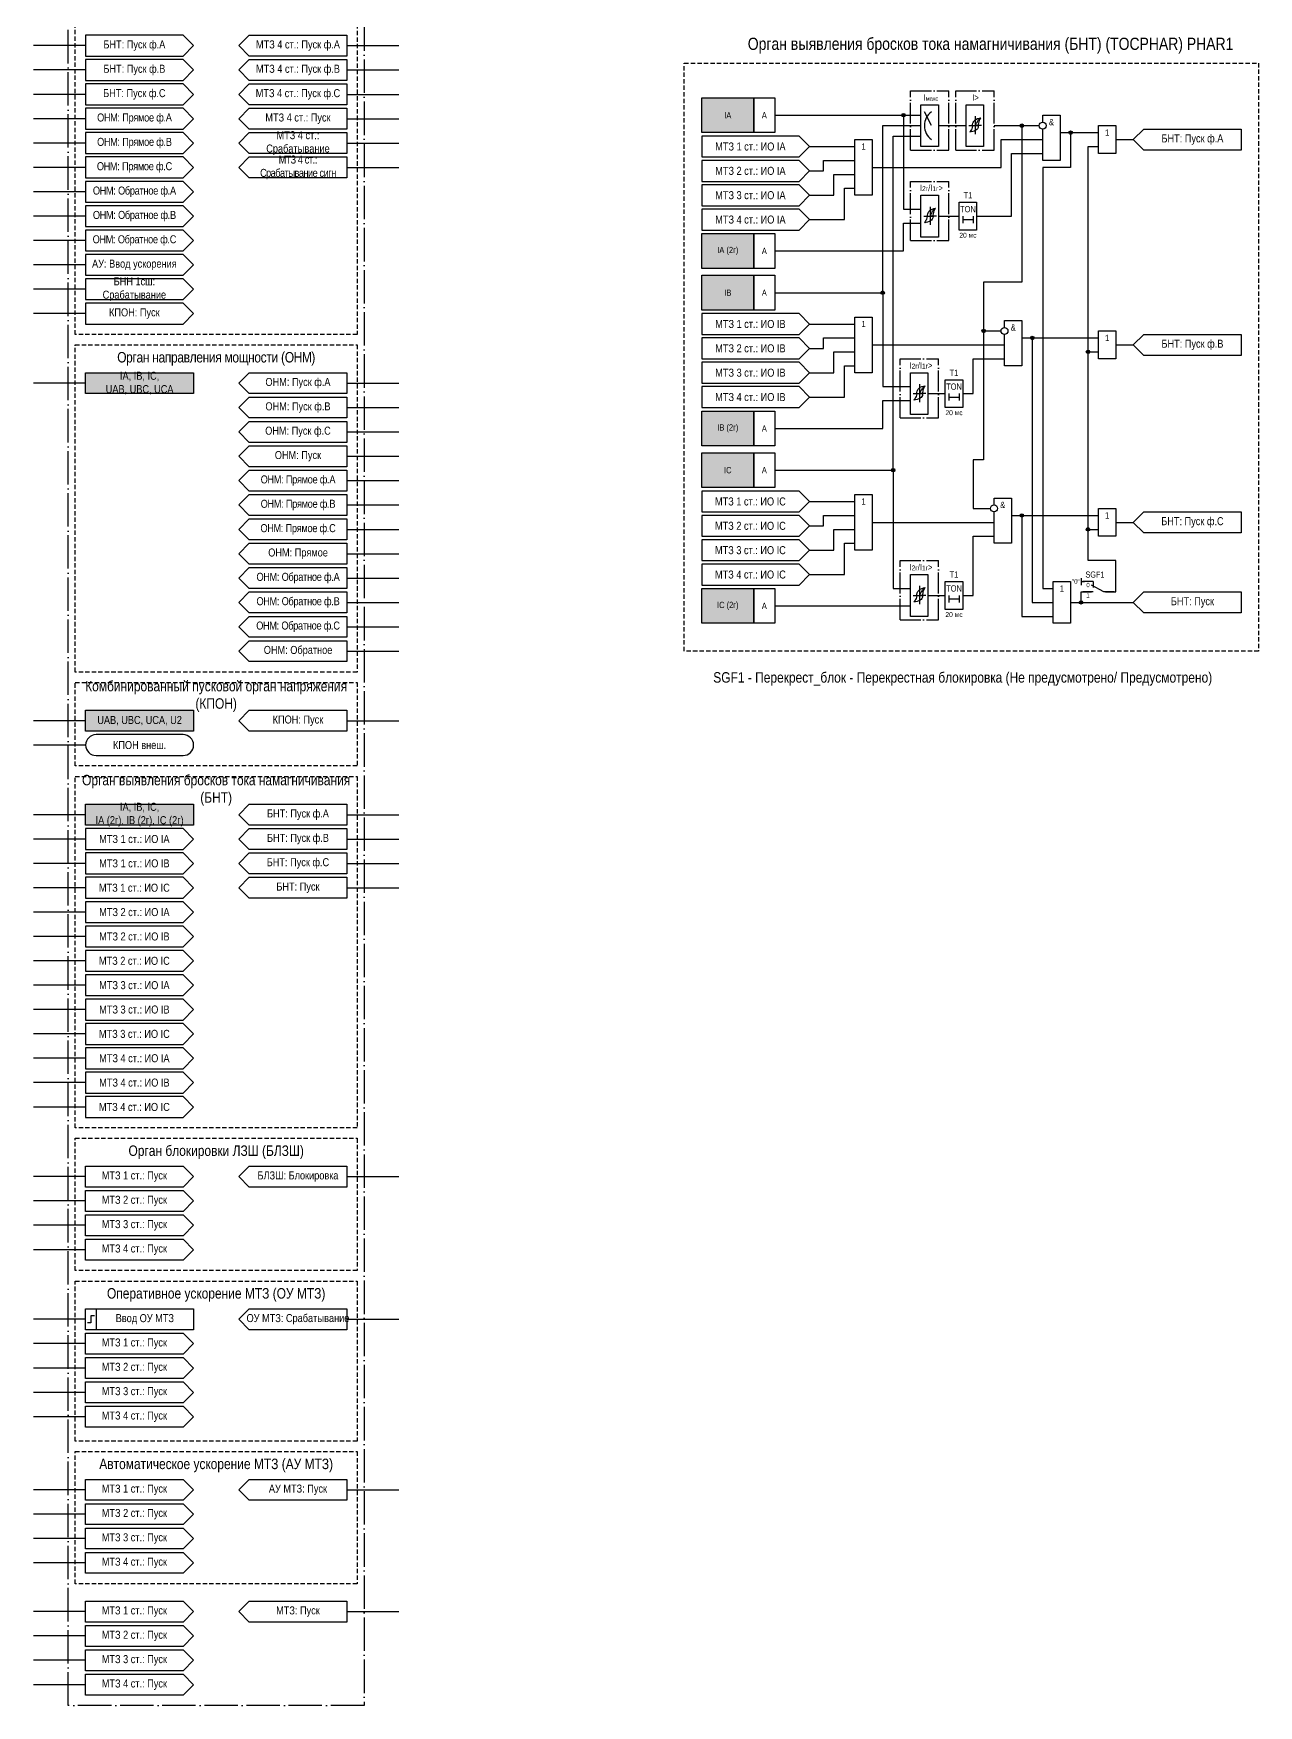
# Model space of a CAD drawing. Header units: millimetres. Extents: x -73 to 767, y -297 to 677.
# Drawn here: x 415 to 767, y -297 to 183.5 of the extents above; entities that cross this region are included whole.
import ezdxf
from ezdxf.enums import TextEntityAlignment as Align

# ---------------------------------------------------------------- set-up
doc = ezdxf.new("R2010")
doc.units = ezdxf.units.MM
doc.linetypes.add('ACAD_ISO04W100', pattern=[30, 24, -3, 0, -3])
doc.linetypes.add('штриховая2', pattern=[0.375, 0.25, -0.125])
doc.layers.add('TEXT', color=7, linetype='Continuous', lineweight=25)
doc.layers.add('Основная', color=7, linetype='Continuous')
doc.styles.add('1.8_Gost_RD', font='ARIALN.TTF', dxfattribs={"height": 1.8})
doc.styles.add('2.5_Gost_RD', font='ARIALN.TTF', dxfattribs={"height": 2.5})
doc.styles.add('3.5_Gost_RD', font='ARIALN.TTF', dxfattribs={"height": 3.5})
doc.styles.add('Вывод', font='ARIALN.TTF', dxfattribs={"height": 2.5})
doc.styles.add('Компонент', font='ARIALN.TTF', dxfattribs={"height": 3.5})

# ---------------------------------------------------------------- blocks, each defined once
blk = doc.blocks.new('*U892')
at = {"layer": 'Основная', "linetype": 'ACAD_ISO04W100', "ltscale": 0.25}
for p, q in [((0, 0), (11, 0)), ((0, -17), (0, 0)), ((11, -17), (11, 0)), ((0, -17), (11, -17))]:
    blk.add_line(p, q, dxfattribs=at)
at = {"layer": 'Основная', "style": 'Компонент'}
blk.add_attdef('ОУ', text='', height=3.5, dxfattribs=at).set_placement((11, 0), align=Align.MIDDLE_CENTER)
blk = doc.blocks.new('Точка')
at = {"ltscale": 100}
h = blk.add_hatch(color=256, dxfattribs=at)
h.dxf.hatch_style = 1
edge = h.paths.add_edge_path()
edge.add_arc((0, 0), 0.5, 0, 360)
blk.add_circle((0, 0), 0.5, dxfattribs=at)
blk = doc.blocks.new('*U958')
at = {"layer": 'Основная', "color": 0}
blk.add_line((0, 0), (7, 4), dxfattribs=at)
at = {"layer": 'Основная', "ltscale": 0.35}
blk.add_line((6, 6), (6, 2.5), dxfattribs=at)
blk = doc.blocks.new('*U1032')
at = {"layer": 'Основная', "color": 0}
for p, q in [((-3, 6), (-9, 6)), ((-3, 0), (-9, 0)), ((9, 0), (3, 0))]:
    blk.add_line(p, q, dxfattribs=at)
at = {"layer": 'Основная', "ltscale": 0.25, "xscale": -1}
blk.add_blockref('*U958', (3, 0), dxfattribs=at)
at = {"layer": 'Основная'}
for tag, height, style, p in [('ОУ', 3.5, 'Компонент', (-2, 10)), ('В1', 2.5, 'Вывод', (-12.99, 6)), ('В2', 2.5, 'Вывод', (-6, 4)), ('В3', 2.5, 'Вывод', (-6, -2))]:
    blk.add_attdef(tag, text='', height=height, dxfattribs=dict(at, style=style)).set_placement(p, align=Align.MIDDLE_CENTER)

msp = doc.modelspace()

# ---------------------------------------------------------------- hatches: boundary and pattern name
at = {"ltscale": 100, "true_color": 0xf7941d}
h = msp.add_hatch(color=30, dxfattribs=at)
h.dxf.hatch_style = 1
h.paths.add_polyline_path([(607, 165), (622, 165), (622, 155), (607, 155)])
h = msp.add_hatch(color=30, dxfattribs=at)
h.dxf.hatch_style = 1
h.paths.add_polyline_path([(607, 126), (622, 126), (622, 116), (607, 116)])
h = msp.add_hatch(color=30, dxfattribs=at)
h.dxf.hatch_style = 1
h.paths.add_polyline_path([(607, 114), (622, 114), (622, 104), (607, 104)])
h = msp.add_hatch(color=30, dxfattribs=at)
h.dxf.hatch_style = 1
h.paths.add_polyline_path([(430, 86), (461, 86), (461, 80), (430, 80)])
h = msp.add_hatch(color=30, dxfattribs=at)
h.dxf.hatch_style = 1
h.paths.add_polyline_path([(607, 75), (622, 75), (622, 65), (607, 65)])
h = msp.add_hatch(color=30, dxfattribs=at)
h.dxf.hatch_style = 1
h.paths.add_polyline_path([(607, 63), (622, 63), (622, 53), (607, 53)])
h = msp.add_hatch(color=30, dxfattribs=at)
h.dxf.hatch_style = 1
h.paths.add_polyline_path([(607, 24), (622, 24), (622, 14), (607, 14)])
h = msp.add_hatch(color=30, dxfattribs=at)
h.dxf.hatch_style = 1
h.paths.add_polyline_path([(430, -11), (461, -11), (461, -17), (430, -17)])
h = msp.add_hatch(color=30, dxfattribs=at)
h.dxf.hatch_style = 1
h.paths.add_polyline_path([(430, -38), (461, -38), (461, -44), (430, -44)])

# ---------------------------------------------------------------- linework, layer by layer
at = {"ltscale": 100}
for p, q in [((430, 180), (415, 180)), ((505, 180), (520, 180)), ((430, 173), (415, 173)), ((505, 173), (520, 173)), ((430, 166), (415, 166)), ((505, 166), (520, 166)), ((430, 159), (415, 159)), ((505, 159), (520, 159)), ((673, 157), (671, 161)), ((430, 152), (415, 152)), ((505, 152), (520, 152)), ((430, 145), (415, 145)), ((505, 145), (520, 145)), ((430, 138), (415, 138)), ((430, 131), (415, 131)), ((686, 131), (686, 131)), ((430, 124), (415, 124)), ((430, 117), (415, 117)), ((430, 110), (415, 110)), ((430, 103), (415, 103)), ((430, 83), (415, 83)), ((505, 83), (520, 83)), ((682, 80), (682, 80)), ((505, 76), (520, 76)), ((505, 69), (520, 69)), ((505, 62), (520, 62)), ((505, 55), (520, 55)), ((505, 48), (520, 48)), ((505, 41), (520, 41)), ((505, 34), (520, 34)), ((505, 27), (520, 27)), ((716, 27), (716, 25)), ((716, 26), (717, 26)), ((505, 20), (520, 20)), ((682, 22), (682, 22)), ((505, 13), (520, 13)), ((505, 6), (520, 6)), ((430, -14), (415, -14)), ((505, -14), (520, -14)), ((430, -21), (415, -21)), ((430, -41), (415, -41)), ((505, -41), (520, -41)), ((430, -48), (415, -48)), ((505, -48), (520, -48)), ((430, -55), (415, -55)), ((505, -55), (520, -55)), ((430, -62), (415, -62)), ((505, -62), (520, -62)), ((430, -69), (415, -69)), ((430, -76), (415, -76)), ((430, -83), (415, -83)), ((430, -90), (415, -90)), ((430, -97), (415, -97)), ((430, -104), (415, -104)), ((430, -111), (415, -111)), ((430, -118), (415, -118)), ((430, -125), (415, -125)), ((430, -145), (415, -145)), ((505, -145), (520, -145)), ((430, -152), (415, -152)), ((430, -159), (415, -159)), ((430, -166), (415, -166)), ((430, -186), (415, -186)), ((505, -186), (520, -186)), ((430, -193), (415, -193)), ((430, -200), (415, -200)), ((430, -207), (415, -207)), ((430, -214), (415, -214)), ((430, -235), (415, -235)), ((505, -235), (520, -235)), ((430, -242), (415, -242)), ((430, -249), (415, -249)), ((430, -256), (415, -256)), ((430, -270), (415, -270)), ((505, -270), (520, -270)), ((430, -277), (415, -277)), ((430, -284), (415, -284)), ((430, -291), (415, -291))]:
    msp.add_line(p, q, dxfattribs=at)
for p, q in [((685.6, 159.72), (685.6, 154.52)), ((672.6, 133.72), (672.6, 128.52)), ((669.6, 82.72), (669.6, 77.52)), ((669.6, 24.72), (669.6, 19.52))]:
    msp.add_line(p, q)
at = {"color": 7, "ltscale": 100}
for p, q in [((683.79, 157), (685.6, 157)), ((684.81, 157), (686.49, 157)), ((687.42, 157), (685.6, 157)), ((670.79, 131), (672.6, 131)), ((671.81, 131), (673.49, 131)), ((674.42, 131), (672.6, 131)), ((667.79, 80), (669.6, 80)), ((668.81, 80), (670.49, 80)), ((671.42, 80), (669.6, 80)), ((667.79, 22), (669.6, 22)), ((668.81, 22), (670.49, 22)), ((671.42, 22), (669.6, 22))]:
    msp.add_line(p, q, dxfattribs=at)
at = {"color": 251, "linetype": 'ACAD_ISO04W100', "lineweight": 30, "ltscale": 0.4, "true_color": 0x58595b}
msp.add_lwpolyline([(425, 660), (510, 660), (510, -297), (425, -297)], close=True, dxfattribs=at)
at = {"linetype": 'штриховая2', "ltscale": 5}
for points in [[(427, 233), (508, 233), (508, 97), (427, 97)], [(602, 175), (767, 175), (767, 6), (602, 6)], [(427, 94), (508, 94), (508, 0), (427, 0)], [(427, -3), (508, -3), (508, -27), (427, -27)], [(427, -30), (508, -30), (508, -131), (427, -131)], [(427, -134), (508, -134), (508, -172), (427, -172)], [(427, -175), (508, -175), (508, -221), (427, -221)], [(427, -224), (508, -224), (508, -262), (427, -262)]]:
    msp.add_lwpolyline(points, close=True, dxfattribs=at)
at = {"ltscale": 100}
for points in [[(461, 180), (458, 183), (430, 183), (430, 177), (458, 177), (461, 180)], [(461, 173), (458, 176), (430, 176), (430, 170), (458, 170), (461, 173)], [(461, 166), (458, 169), (430, 169), (430, 163), (458, 163), (461, 166)], [(461, 159), (458, 162), (430, 162), (430, 156), (458, 156), (461, 159)], [(628, 160), (670, 160)], [(628, 160), (665, 160), (665, 133), (670, 133)], [(705, 158), (705, 160), (710, 160), (710, 147), (705, 147), (705, 156)], [(461, 152), (458, 155), (430, 155), (430, 149), (458, 149), (461, 152)], [(638, 151), (635, 154), (607, 154), (607, 148), (635, 148), (638, 151)], [(628, 109), (659, 109), (659, 157), (670, 157)], [(628, 58), (662, 58), (662, 154), (670, 154)], [(675, 157), (683, 157)], [(691, 157), (699, 157), (699, 112), (688, 112), (688, 61), (685, 61), (685, 47), (690, 47)], [(691, 157), (699, 157), (699, 112), (688, 112), (688, 98), (693, 98)], [(691, 157), (704, 157)], [(710, 155), (713, 155), (713, 145), (705, 145), (705, 24), (708, 24)], [(710, 155), (721, 155)], [(638, 151), (651, 151)], [(656, 145), (693, 145), (693, 153), (705, 153)], [(686, 131), (696, 131), (696, 149), (705, 149)], [(723, 23), (726, 23), (726, 32), (718, 32), (718, 151), (721, 151)], [(726, 153), (731, 153)], [(461, 145), (458, 148), (430, 148), (430, 142), (458, 142), (461, 145)], [(638, 144), (635, 147), (607, 147), (607, 141), (635, 141), (638, 144)], [(638, 144), (642, 144), (642, 147), (651, 147)], [(461, 138), (458, 141), (430, 141), (430, 135), (458, 135), (461, 138)], [(638, 137), (635, 140), (607, 140), (607, 134), (635, 134), (638, 137)], [(638, 137), (645, 137), (645, 143), (651, 143)], [(638, 130), (648, 130), (648, 139), (651, 139)], [(461, 131), (458, 134), (430, 134), (430, 128), (458, 128), (461, 131)], [(638, 130), (635, 133), (607, 133), (607, 127), (635, 127), (638, 130)], [(675, 131), (681, 131)], [(682, 131), (682, 129)], [(682, 130), (685, 130)], [(685, 131), (685, 129)], [(461, 124), (458, 127), (430, 127), (430, 121), (458, 121), (461, 124)], [(628, 121), (665, 121), (665, 129), (670, 129)], [(461, 117), (458, 120), (430, 120), (430, 114), (458, 114), (461, 117)], [(461, 110), (458, 113), (430, 113), (430, 107), (458, 107), (461, 110)], [(461, 103), (458, 106), (430, 106), (430, 100), (458, 100), (461, 103)], [(628, 109), (659, 109), (659, 82), (667, 82)], [(638, 100), (635, 103), (607, 103), (607, 97), (635, 97), (638, 100)], [(694, 99), (694, 101), (699, 101), (699, 88), (694, 88), (694, 97)], [(638, 100), (651, 100)], [(638, 93), (635, 96), (607, 96), (607, 90), (635, 90), (638, 93)], [(638, 93), (642, 93), (642, 96), (651, 96)], [(638, 86), (645, 86), (645, 92), (651, 92)], [(656, 94), (694, 94)], [(699, 96), (721, 96)], [(699, 96), (702, 96), (702, 20), (708, 20)], [(723, 23), (726, 23), (726, 32), (718, 32), (718, 92), (721, 92)], [(726, 94), (731, 94)], [(638, 86), (635, 89), (607, 89), (607, 83), (635, 83), (638, 86)], [(638, 79), (648, 79), (648, 88), (651, 88)], [(682, 80), (685, 80), (685, 90), (694, 90)], [(638, 79), (635, 82), (607, 82), (607, 76), (635, 76), (638, 79)], [(628, 70), (659, 70), (659, 78), (667, 78)], [(672, 80), (677, 80)], [(678, 80), (678, 78)], [(678, 79), (681, 79)], [(681, 80), (681, 78)], [(628, 58), (662, 58), (662, 24), (667, 24)], [(638, 49), (635, 52), (607, 52), (607, 46), (635, 46), (638, 49)], [(638, 49), (651, 49)], [(691, 48), (691, 50), (696, 50), (696, 37), (691, 37), (691, 46)], [(638, 42), (635, 45), (607, 45), (607, 39), (635, 39), (638, 42)], [(638, 42), (642, 42), (642, 45), (651, 45)], [(696, 45), (721, 45)], [(696, 45), (699, 45), (699, 16), (708, 16)], [(638, 35), (645, 35), (645, 41), (651, 41)], [(656, 43), (691, 43)], [(682, 22), (685, 22), (685, 39), (691, 39)], [(723, 23), (726, 23), (726, 32), (718, 32), (718, 41), (721, 41)], [(726, 43), (731, 43)], [(638, 35), (635, 38), (607, 38), (607, 32), (635, 32), (638, 35)], [(638, 28), (648, 28), (648, 37), (651, 37)], [(638, 28), (635, 31), (607, 31), (607, 25), (635, 25), (638, 28)], [(672, 22), (677, 22)], [(678, 22), (678, 20)], [(678, 21), (681, 21)], [(681, 22), (681, 20)], [(713, 20), (716, 20), (716, 23), (719, 23)], [(713, 20), (731, 20)], [(628, 19), (667, 19)], [(461, -48), (458, -45), (430, -45), (430, -51), (458, -51), (461, -48)], [(461, -55), (458, -52), (430, -52), (430, -58), (458, -58), (461, -55)], [(461, -62), (458, -59), (430, -59), (430, -65), (458, -65), (461, -62)], [(461, -69), (458, -66), (430, -66), (430, -72), (458, -72), (461, -69)], [(461, -76), (458, -73), (430, -73), (430, -79), (458, -79), (461, -76)], [(461, -83), (458, -80), (430, -80), (430, -86), (458, -86), (461, -83)], [(461, -90), (458, -87), (430, -87), (430, -93), (458, -93), (461, -90)], [(461, -97), (458, -94), (430, -94), (430, -100), (458, -100), (461, -97)], [(461, -104), (458, -101), (430, -101), (430, -107), (458, -107), (461, -104)], [(461, -111), (458, -108), (430, -108), (430, -114), (458, -114), (461, -111)], [(461, -118), (458, -115), (430, -115), (430, -121), (458, -121), (461, -118)], [(461, -125), (458, -122), (430, -122), (430, -128), (458, -128), (461, -125)], [(430, -142), (458, -142), (461, -145), (458, -148), (430, -148), (430, -142)], [(430, -149), (458, -149), (461, -152), (458, -155), (430, -155), (430, -149)], [(430, -156), (458, -156), (461, -159), (458, -162), (430, -162), (430, -156)], [(430, -163), (458, -163), (461, -166), (458, -169), (430, -169), (430, -163)], [(430, -190), (458, -190), (461, -193), (458, -196), (430, -196), (430, -190)], [(430, -197), (458, -197), (461, -200), (458, -203), (430, -203), (430, -197)], [(430, -204), (458, -204), (461, -207), (458, -210), (430, -210), (430, -204)], [(430, -211), (458, -211), (461, -214), (458, -217), (430, -217), (430, -211)], [(430, -232), (458, -232), (461, -235), (458, -238), (430, -238), (430, -232)], [(430, -239), (458, -239), (461, -242), (458, -245), (430, -245), (430, -239)], [(430, -246), (458, -246), (461, -249), (458, -252), (430, -252), (430, -246)], [(430, -253), (458, -253), (461, -256), (458, -259), (430, -259), (430, -253)], [(430, -267), (458, -267), (461, -270), (458, -273), (430, -273), (430, -267)], [(430, -274), (458, -274), (461, -277), (458, -280), (430, -280), (430, -274)], [(430, -281), (458, -281), (461, -284), (458, -287), (430, -287), (430, -281)], [(430, -288), (458, -288), (461, -291), (458, -294), (430, -294), (430, -288)]]:
    msp.add_lwpolyline(points, dxfattribs=at)
for points in [[(505, 183), (505, 177), (477, 177), (474, 180), (477, 183)], [(505, 176), (505, 170), (477, 170), (474, 173), (477, 176)], [(505, 169), (505, 163), (477, 163), (474, 166), (477, 169)], [(607, 165), (622, 165), (622, 155), (607, 155)], [(622, 165), (628, 165), (628, 155), (622, 155)], [(505, 162), (505, 156), (477, 156), (474, 159), (477, 162)], [(670, 163), (675, 163), (675, 151), (670, 151)], [(683, 163), (688, 163), (688, 151), (683, 151)], [(505, 155), (505, 149), (477, 149), (474, 152), (477, 155)], [(721, 157), (726, 157), (726, 149), (721, 149)], [(762, 156), (762, 150), (734, 150), (731, 153), (734, 156)], [(651, 153), (656, 153), (656, 137), (651, 137)], [(505, 148), (505, 142), (477, 142), (474, 145), (477, 148)], [(670, 137), (675, 137), (675, 125), (670, 125)], [(681, 135), (686, 135), (686, 127), (681, 127)], [(607, 126), (622, 126), (622, 116), (607, 116)], [(622, 126), (628, 126), (628, 116), (622, 116)], [(607, 114), (622, 114), (622, 104), (607, 104)], [(622, 114), (628, 114), (628, 104), (622, 104)], [(651, 102), (656, 102), (656, 86), (651, 86)], [(721, 98), (726, 98), (726, 90), (721, 90)], [(762, 97), (762, 91), (734, 91), (731, 94), (734, 97)], [(430, 86), (461, 86), (461, 80), (430, 80)], [(477, 86), (505, 86), (505, 80), (477, 80), (474, 83)], [(667, 86), (672, 86), (672, 74), (667, 74)], [(677, 84), (682, 84), (682, 76), (677, 76)], [(477, 79), (505, 79), (505, 73), (477, 73), (474, 76)], [(607, 75), (622, 75), (622, 65), (607, 65)], [(622, 75), (628, 75), (628, 65), (622, 65)], [(477, 72), (505, 72), (505, 66), (477, 66), (474, 69)], [(477, 65), (505, 65), (505, 59), (477, 59), (474, 62)], [(607, 63), (622, 63), (622, 53), (607, 53)], [(622, 63), (628, 63), (628, 53), (622, 53)], [(477, 58), (505, 58), (505, 52), (477, 52), (474, 55)], [(477, 51), (505, 51), (505, 45), (477, 45), (474, 48)], [(651, 51), (656, 51), (656, 35), (651, 35)], [(477, 44), (505, 44), (505, 38), (477, 38), (474, 41)], [(721, 47), (726, 47), (726, 39), (721, 39)], [(762, 46), (762, 40), (734, 40), (731, 43), (734, 46)], [(477, 37), (505, 37), (505, 31), (477, 31), (474, 34)], [(477, 30), (505, 30), (505, 24), (477, 24), (474, 27)], [(667, 28), (672, 28), (672, 16), (667, 16)], [(677, 26), (682, 26), (682, 18), (677, 18)], [(708, 26), (713, 26), (713, 14), (708, 14)], [(477, 23), (505, 23), (505, 17), (477, 17), (474, 20)], [(607, 24), (622, 24), (622, 14), (607, 14)], [(622, 24), (628, 24), (628, 14), (622, 14)], [(762, 23), (762, 17), (734, 17), (731, 20), (734, 23)], [(477, 16), (505, 16), (505, 10), (477, 10), (474, 13)], [(477, 9), (505, 9), (505, 3), (477, 3), (474, 6)], [(430, -11), (461, -11), (461, -17), (430, -17)], [(505, -17), (477, -17), (474, -14), (477, -11), (505, -11)], [(430, -38), (461, -38), (461, -44), (430, -44)], [(505, -38), (505, -44), (477, -44), (474, -41), (477, -38)], [(505, -45), (505, -51), (477, -51), (474, -48), (477, -45)], [(505, -52), (505, -58), (477, -58), (474, -55), (477, -52)], [(505, -59), (505, -65), (477, -65), (474, -62), (477, -59)], [(505, -148), (477, -148), (474, -145), (477, -142), (505, -142)], [(430, -183), (433, -183), (433, -189), (430, -189)], [(430, -183), (461, -183), (461, -189), (430, -189)], [(505, -189), (477, -189), (474, -186), (477, -183), (505, -183)], [(505, -238), (477, -238), (474, -235), (477, -232), (505, -232)], [(505, -273), (477, -273), (474, -270), (477, -267), (505, -267)]]:
    msp.add_lwpolyline(points, close=True, dxfattribs=at)
msp.add_lwpolyline([(433, -24), (458, -24, 1), (458, -18), (433, -18, 1)], format="xyb", close=True, dxfattribs=at)
at = {"lineweight": 30, "ltscale": 100}
msp.add_lwpolyline([(432.5, -185), (431.5, -185), (431.5, -187), (430.5, -187)], dxfattribs=at)
at = {"ltscale": 100}
for centre in [(705, 157), (694, 98), (691, 47)]:
    msp.add_circle(centre, 1, dxfattribs=at)
at = {"color": 7, "ltscale": 100}
msp.add_arc((676, 157), 5, 126.8699, 233.1301, dxfattribs=at)
for points in [[(684.8, 156.92), (684.95, 157.71), (685.44, 158.54), (687.2, 159.26)], [(685.6, 157), (686, 157.72), (686.47, 158.6), (687.2, 159.26)], [(686.48, 156.92), (686.6, 157.71), (686.81, 158.54), (687.2, 159.26)], [(684.8, 156.92), (684.6, 156.13), (684, 155.12)], [(686.48, 156.92), (686.25, 156.13), (685.76, 155.67), (684, 155.12)], [(671.8, 130.92), (671.6, 130.13), (671, 129.12)], [(673.48, 130.92), (673.25, 130.13), (672.76, 129.67), (671, 129.12)], [(671.8, 130.92), (671.95, 131.71), (672.44, 132.54), (674.2, 133.26)], [(672.6, 131), (673, 131.72), (673.47, 132.6), (674.2, 133.26)], [(673.48, 130.92), (673.6, 131.71), (673.81, 132.54), (674.2, 133.26)], [(668.8, 79.92), (668.95, 80.71), (669.44, 81.54), (671.2, 82.26)], [(669.6, 80), (670, 80.72), (670.47, 81.6), (671.2, 82.26)], [(670.48, 79.92), (670.6, 80.71), (670.81, 81.54), (671.2, 82.26)], [(668.8, 79.92), (668.6, 79.13), (668, 78.12)], [(670.48, 79.92), (670.25, 79.13), (669.76, 78.67), (668, 78.12)], [(668.8, 21.92), (668.95, 22.71), (669.44, 23.54), (671.2, 24.26)], [(669.6, 22), (670, 22.72), (670.47, 23.6), (671.2, 24.26)], [(670.48, 21.92), (670.6, 22.71), (670.81, 23.54), (671.2, 24.26)], [(668.8, 21.92), (668.6, 21.13), (668, 20.12)], [(670.48, 21.92), (670.25, 21.13), (669.76, 20.67), (668, 20.12)]]:
    msp.add_spline(points, degree=3)

# ---------------------------------------------------------------- block references
at = {"ltscale": 100}
for p in [(665, 160), (699, 157), (713, 155), (659, 109), (688, 98), (702, 96), (718, 92), (662, 58), (699, 45), (718, 41), (716, 20)]:
    msp.add_blockref('Точка', p, dxfattribs=at)
at = {"layer": 'Основная', "ltscale": 0.25}
for p in [(667, 167), (680, 167), (667, 141), (664, 90), (664, 32)]:
    msp.add_blockref('*U892', p, dxfattribs=at)
at = {"layer": 'Основная', "ltscale": 0.25, "xscale": 0.5, "yscale": 0.5, "zscale": 0.5}
msp.add_blockref('*U1032', (721, 23), dxfattribs=at).add_auto_attribs({'ОУ': 'SGF1', 'В1': '"0"', 'В2': '0', 'В3': '1'})

# ---------------------------------------------------------------- texts
at = {"ltscale": 100, "attachment_point": 5}
for s, insert, char_height, width, style in [('МТЗ 4 ст.: Пуск ф.А', (491, 180), 2.3, 28, '2.5_Gost_RD'), ('МТЗ 4 ст.: Пуск ф.В', (491, 173), 2.3, 28, '2.5_Gost_RD'), ('МТЗ 4 ст.: Пуск ф.С', (491, 166), 2.3, 28, '2.5_Gost_RD'), ('МТЗ 4 ст.: Пуск', (491, 159), 2.3, 28, '2.5_Gost_RD'), ('IA ', (614.5, 160), 1.8, 15, '1.8_Gost_RD'), ('А ', (625, 160), 1.8, 6, '1.8_Gost_RD'), ('&', (707.5, 158), 1.8, 5, '2.5_Gost_RD'), ('МТЗ 4 ст.: Срабатывание ', (491, 152), 2.3, 28, '2.5_Gost_RD'), ('1', (723.5, 155), 1.8, 5, '2.5_Gost_RD'), ('БНТ: Пуск ф.А', (748, 153), 2.3, 28, '2.5_Gost_RD'), ('1', (653.5, 151), 1.8, 5, '2.5_Gost_RD'), ('{\\T0.9;МТЗ 4 ст.: Срабатывание сигн}', (491, 145), 2.3, 28, '2.5_Gost_RD'), ('T1', (683.5, 137), 1.8, 5, '2.5_Gost_RD'), ('TON', (683.5, 133), 1.8, 5, '2.5_Gost_RD'), ('20 мс', (683.5, 125.5), 1.4, 5, '2.5_Gost_RD'), ('IA (2г)', (614.5, 121), 1.8, 15, '1.8_Gost_RD'), ('А ', (625, 121), 1.8, 6, '1.8_Gost_RD'), ('IB', (614.5, 109), 1.8, 15, '1.8_Gost_RD'), ('А ', (625, 109), 1.8, 6, '1.8_Gost_RD'), ('КПОН: Пуск', (444, 103), 2.3, 28, '2.5_Gost_RD'), ('1', (653.5, 100), 1.8, 5, '2.5_Gost_RD'), ('&', (696.5, 99), 1.8, 5, '2.5_Gost_RD'), ('1', (723.5, 96), 1.8, 5, '2.5_Gost_RD'), ('БНТ: Пуск ф.В', (748, 94), 2.3, 28, '2.5_Gost_RD'), ('T1', (679.5, 86), 1.8, 5, '2.5_Gost_RD'), ('ОНМ: Пуск ф.А ', (491, 83), 2.3, 28, '2.5_Gost_RD'), ('TON', (679.5, 82), 1.8, 5, '2.5_Gost_RD'), ('ОНМ: Пуск ф.В', (491, 76), 2.3, 28, '2.5_Gost_RD'), ('20 мс', (679.5, 74.5), 1.4, 5, '2.5_Gost_RD'), ('ОНМ: Пуск ф.С', (491, 69), 2.3, 28, '2.5_Gost_RD'), ('IB (2г)', (614.5, 70), 1.8, 15, '1.8_Gost_RD'), ('А ', (625, 70), 1.8, 6, '1.8_Gost_RD'), ('ОНМ: Пуск', (491, 62), 2.3, 27.874, '2.5_Gost_RD'), ('IC', (614.5, 58), 1.8, 15, '1.8_Gost_RD'), ('А ', (625, 58), 1.8, 6, '1.8_Gost_RD'), ('{\\T0.95;ОНМ: Прямое ф.А}', (491, 55), 2.3, 28, '2.5_Gost_RD'), ('{\\T0.95;ОНМ: Прямое ф.В}', (491, 48), 2.3, 28, '2.5_Gost_RD'), ('1', (653.5, 49), 1.8, 5, '2.5_Gost_RD'), ('&', (693.5, 48), 1.8, 5, '2.5_Gost_RD'), ('1', (723.5, 45), 1.8, 5, '2.5_Gost_RD'), ('БНТ: Пуск ф.С', (748, 43), 2.3, 28, '2.5_Gost_RD'), ('{\\T0.95;ОНМ: Прямое ф.С}', (491, 41), 2.3, 28, '2.5_Gost_RD'), ('ОНМ: Прямое', (491.03, 34), 2.3, 27.937, '2.5_Gost_RD'), ('T1', (679.5, 28), 1.8, 5, '2.5_Gost_RD'), ('{\\T0.95;ОНМ: Обратное ф.А}', (491, 27), 2.3, 28, '2.5_Gost_RD'), ('TON', (679.5, 24), 1.8, 5, '2.5_Gost_RD'), ('1', (710.5, 24), 1.8, 5, '2.5_Gost_RD'), ('{\\T0.95;ОНМ: Обратное ф.В}', (491, 20), 2.3, 28, '2.5_Gost_RD'), ('IC (2г)', (614.5, 19), 1.8, 15, '1.8_Gost_RD'), ('А ', (625, 19), 1.8, 6, '1.8_Gost_RD'), ('БНТ: Пуск', (748, 20), 2.3, 28, '2.5_Gost_RD'), ('{\\T0.95;ОНМ: Обратное ф.С}', (491, 13), 2.3, 28, '2.5_Gost_RD'), ('20 мс', (679.5, 16.5), 1.4, 5, '2.5_Gost_RD'), ('\\pt23;ОНМ: Обратное', (491.03, 6), 2.3, 27.937, '2.5_Gost_RD'), ('КПОН: Пуск', (491, -14), 2.3, 28, '2.5_Gost_RD'), ('КПОН внеш.', (445.5, -21), 2.3, 31, '2.5_Gost_RD'), ('БНТ: Пуск ф.А', (491, -41), 2.3, 28, '2.5_Gost_RD'), ('БНТ: Пуск ф.В', (491, -48), 2.3, 28, '2.5_Gost_RD'), ('БНТ: Пуск ф.С', (491, -55), 2.3, 28, '2.5_Gost_RD'), ('БНТ: Пуск', (491, -62), 2.3, 28, '2.5_Gost_RD'), ('БЛЗШ: Блокировка', (491, -145), 2.3, 28, '2.5_Gost_RD'), ('ОУ МТЗ: Срабатывание', (491, -186), 2.3, 28, '2.5_Gost_RD'), ('АУ МТЗ: Пуск', (491, -235), 2.3, 28, '2.5_Gost_RD'), ('МТЗ: Пуск', (491, -270), 2.3, 28, '2.5_Gost_RD')]:
    msp.add_mtext(s, dxfattribs=dict(at, insert=insert, char_height=char_height, width=width, style=style))
at = {"color": 30, "ltscale": 100, "attachment_point": 5, "style": '3.5_Gost_RD'}
for s, insert, char_height, width in [('Орган выявления бросков тока намагничивания (БНТ) (TOCPHAR) {\\C6;PHAR1}', (690, 180), 3.5, 160), ('\\pt147;{\\T0.95;\\C30;\\c1938679;Орган направления мощности (ОНМ)}', (467.5, 90), 3, 81), ('SGF1 - Перекрест_блок - Перекрестная блокировка^I(Не предусмотрено/ Предусмотрено)', (682, -2), 3, 160), ('{\\C30;\\c1938679;Комбинированный пусковой орган напряжения (КПОН)}', (467.5, -7), 3, 81), ('{\\C30;\\c1938679;Орган выявления бросков тока намагничивания (БНТ)}', (467.5, -34), 3, 81), ('{\\C30;\\c1938679;Орган блокировки ЛЗШ (БЛЗШ)}', (467.5, -138), 3, 81), ('{\\C30;\\c1938679;Оперативное ускорение МТЗ (ОУ МТЗ)}', (467.5, -179), 3, 81), ('\\pt12;{\\C30;\\c1938679;Автоматическое ускорение МТЗ (АУ МТЗ)}', (467.5, -228), 3, 81)]:
    msp.add_mtext(s, dxfattribs=dict(at, insert=insert, char_height=char_height, width=width))
at = {"color": 7, "ltscale": 100, "char_height": 1.8, "attachment_point": 1, "style": '1.8_Gost_RD'}
for s, insert in [('\\pi2.78586;I{\\H0.66667x;макс}', (668, 166)), ('\\pi4.7676;I>', (680, 166)), ('\\pi2.71685;I{\\H0.77778x;2г\\H1.28571x;/I\\H0.77778x;1г\\H1.28571x;>}', (667, 140)), ('\\pi2.71685;I{\\H0.77778x;2г\\H1.28571x;/I\\H0.77778x;1г\\H1.28571x;>}', (664, 89)), ('\\pi2.71685;I{\\H0.77778x;2г\\H1.28571x;/I\\H0.77778x;1г\\H1.28571x;>}', (664, 31))]:
    msp.add_mtext_dynamic_manual_height_columns(s, width=11, gutter_width=17.5, heights=[0], dxfattribs=dict(at, insert=insert))
at = {"layer": 'TEXT', "ltscale": 100, "char_height": 2.3, "attachment_point": 5, "style": '2.5_Gost_RD'}
for s, insert, width in [('БНТ: Пуск ф.А', (444, 180), 28), ('БНТ: Пуск ф.В', (444, 173), 28), ('БНТ: Пуск ф.С', (444, 166), 28), ('{\\T0.95;ОНМ: Прямое ф.А}', (444, 159), 28), ('{\\T0.95;ОНМ: Прямое ф.В}', (444, 152), 28), ('МТЗ 1 ст.: ИО IА', (621, 151), 28), ('{\\T0.95;ОНМ: Прямое ф.С}', (444, 145), 28), ('МТЗ 2 ст.: ИО IА', (621, 144), 28), ('{\\T0.95;ОНМ: Обратное ф.А}', (444, 138), 28), ('МТЗ 3 ст.: ИО IА', (621, 137), 28), ('{\\T0.95;ОНМ: Обратное ф.В}', (444, 131), 28), ('МТЗ 4 ст.: ИО IА', (621, 130), 28), ('{\\T0.95;ОНМ: Обратное ф.С}', (444, 124), 28), ('АУ: Ввод ускорения', (444, 117), 28), ('БНН 1сш: Срабатывание', (444, 110), 28), ('МТЗ 1 ст.: ИО IB', (621, 100), 28), ('МТЗ 2 ст.: ИО IB', (621, 93), 28), ('МТЗ 3 ст.: ИО IB', (621, 86), 28), ('IA, IB, IC,\\PUAB, UBC, UCA', (445.5, 83), 31), ('МТЗ 4 ст.: ИО IB', (621, 79), 28), ('МТЗ 1 ст.: ИО IC', (621, 49), 28), ('МТЗ 2 ст.: ИО IC', (621, 42), 28), ('МТЗ 3 ст.: ИО IC', (621, 35), 28), ('МТЗ 4 ст.: ИО IC', (621, 28), 28), ('UAB, UBC, UCA, U2', (445.5, -14), 31), ('IA, IB, IC, \\PIA (2г), IB (2г), IC (2г)', (445.5, -41), 31), ('МТЗ 1 ст.: ИО IА', (444, -48), 28), ('МТЗ 1 ст.: ИО IB', (444, -55), 28), ('МТЗ 1 ст.: ИО IC', (444, -62), 28), ('МТЗ 2 ст.: ИО IА', (444, -69), 28), ('МТЗ 2 ст.: ИО IB', (444, -76), 28), ('МТЗ 2 ст.: ИО IC', (444, -83), 28), ('МТЗ 3 ст.: ИО IА', (444, -90), 28), ('МТЗ 3 ст.: ИО IB', (444, -97), 28), ('МТЗ 3 ст.: ИО IC', (444, -104), 28), ('МТЗ 4 ст.: ИО IА', (444, -111), 28), ('МТЗ 4 ст.: ИО IB', (444, -118), 28), ('МТЗ 4 ст.: ИО IC', (444, -125), 28), ('МТЗ 1 ст.: Пуск', (444, -145), 28), ('МТЗ 2 ст.: Пуск', (444, -152), 28), ('МТЗ 3 ст.: Пуск', (444, -159), 28), ('МТЗ 4 ст.: Пуск', (444, -166), 28), ('Ввод ОУ МТЗ', (447, -186), 28), ('МТЗ 1 ст.: Пуск', (444, -193), 28), ('МТЗ 2 ст.: Пуск', (444, -200), 28), ('МТЗ 3 ст.: Пуск', (444, -207), 28), ('МТЗ 4 ст.: Пуск', (444, -214), 28), ('МТЗ 1 ст.: Пуск', (444, -235), 28), ('МТЗ 2 ст.: Пуск', (444, -242), 28), ('МТЗ 3 ст.: Пуск', (444, -249), 28), ('МТЗ 4 ст.: Пуск', (444, -256), 28), ('МТЗ 1 ст.: Пуск', (444, -270), 28), ('\\pt25.3;МТЗ 2 ст.: Пуск', (444, -277), 28), ('МТЗ 3 ст.: Пуск', (444, -284), 28), ('МТЗ 4 ст.: Пуск', (444, -291), 28)]:
    msp.add_mtext(s, dxfattribs=dict(at, insert=insert, width=width))

doc.saveas('drawing.dxf')
